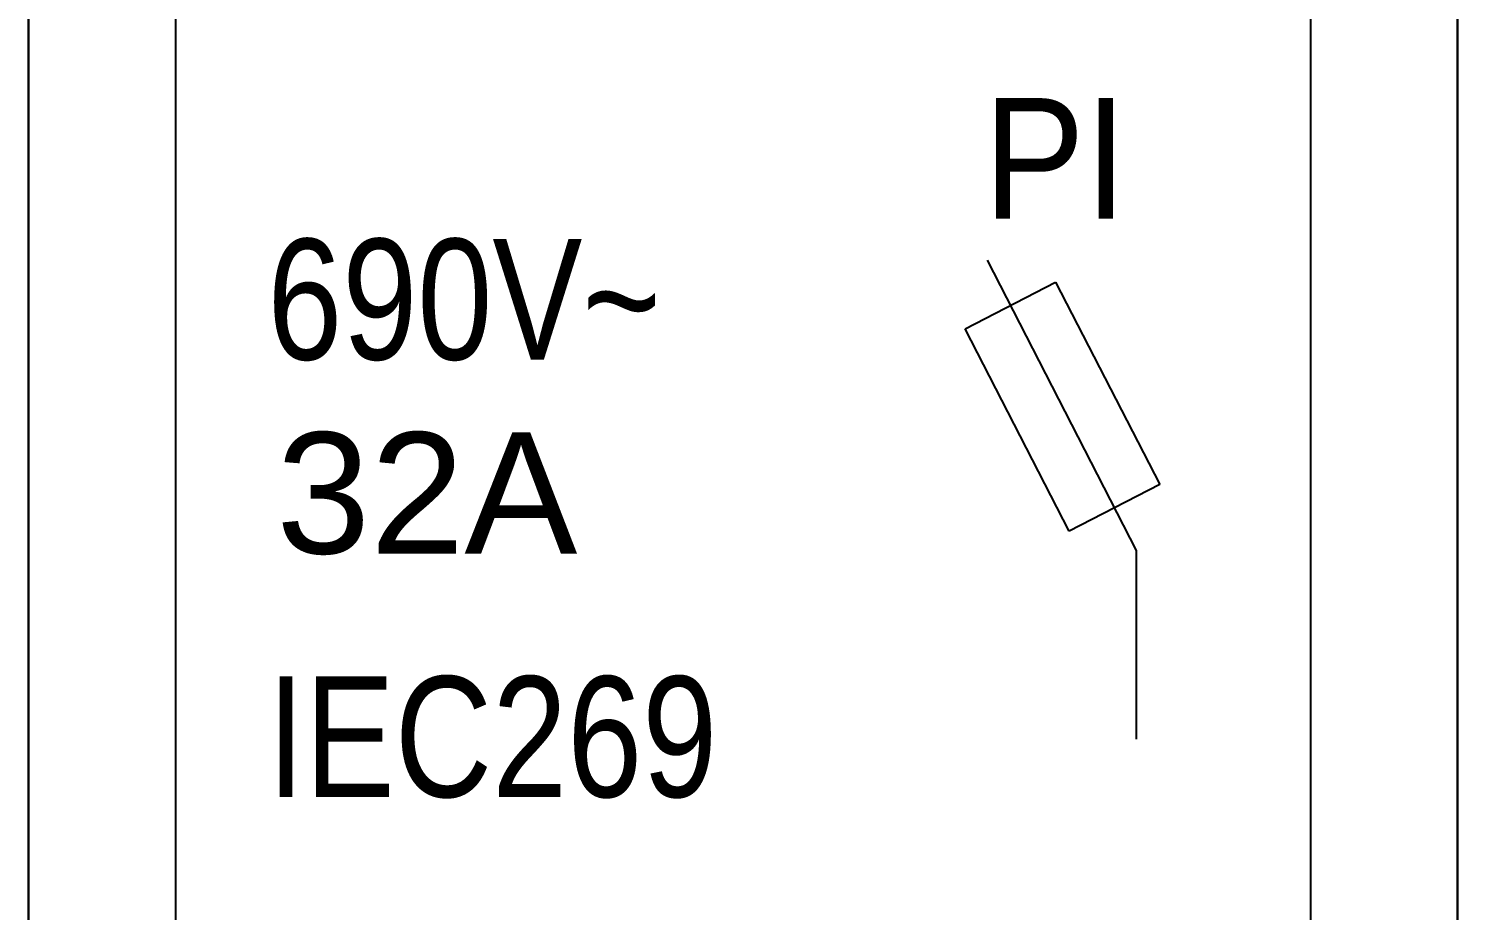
# Model space of a CAD drawing. Header units: millimetres. Extents: x -208796 to -83323, y 30910 to 103951.
# Drawn here: x -100260.13 to -100242.16, y 36527.07 to 36538.17 of the extents above; entities that cross this region are included whole.
import ezdxf

# ---------------------------------------------------------------- set-up
doc = ezdxf.new("R2010")
doc.units = ezdxf.units.MM
doc.header["$LTSCALE"] = 3
doc.layers.add('DUT', color=7, linetype='Continuous')
doc.styles.add('Arial', font='arial.ttf')

# ---------------------------------------------------------------- blocks, each defined once
blk = doc.blocks.new('*U99')
for p, q in [((-8.986, 0), (-8.986, 79.4816)), ((8.986, 79.4816), (8.986, 0)), ((8.986, 0), (8.986, 79.4816)), ((-7.1381, 51.8402), (-7.1381, 20.4526)), ((7.1382, 51.8402), (7.1382, 20.4526)), ((10.8339, 51.8402), (10.8339, 20.4526)), ((25.1102, 51.8402), (25.1102, 20.4526)), ((3.0698, 37.1903), (4.9464, 33.5372)), ((21.0418, 37.1903), (22.9184, 33.5372)), ((2.7926, 36.3277), (3.9324, 36.9133)), ((3.9324, 36.9133), (5.2409, 34.3662)), ((20.7646, 36.3277), (21.9044, 36.9133)), ((21.9044, 36.9133), (23.2129, 34.3662)), ((4.101, 33.7806), (2.7926, 36.3277)), ((22.073, 33.7806), (20.7646, 36.3277)), ((5.2409, 34.3662), (4.101, 33.7806)), ((23.2129, 34.3662), (22.073, 33.7806)), ((4.9464, 33.5372), (4.9464, 31.1634)), ((22.9184, 33.5372), (22.9184, 31.1634))]:
    blk.add_line(p, q)
at = {"layer": 'DUT', "color": 251, "style": 'Arial', "oblique": 0}
for s, width, p in [('PI', 0.9, (3.0245, 37.7098)), ('PI', 0.9, (20.9965, 37.7098)), ('690V~', 0.8, (-5.9837, 35.9388)), ('690V~', 0.8, (11.9883, 35.9388)), ('IEC269', 0.8, (-5.9837, 30.437)), ('IEC269', 0.8, (11.9883, 30.437))]:
    blk.add_text(s, height=1.51855, dxfattribs=dict(at, width=width)).set_placement(p)
at = {"layer": 'DUT', "color": 250, "style": 'Arial', "oblique": 0}
for p in [(-5.8718, 33.4997), (12.1002, 33.4997)]:
    blk.add_text('32A', height=1.52402, dxfattribs=at).set_placement(p)

msp = doc.modelspace()

# ---------------------------------------------------------------- block references
for p in [(-100269.12, 36498.064), (-100251.148, 36498.064)]:
    msp.add_blockref('*U99', p)

doc.saveas('drawing.dxf')
